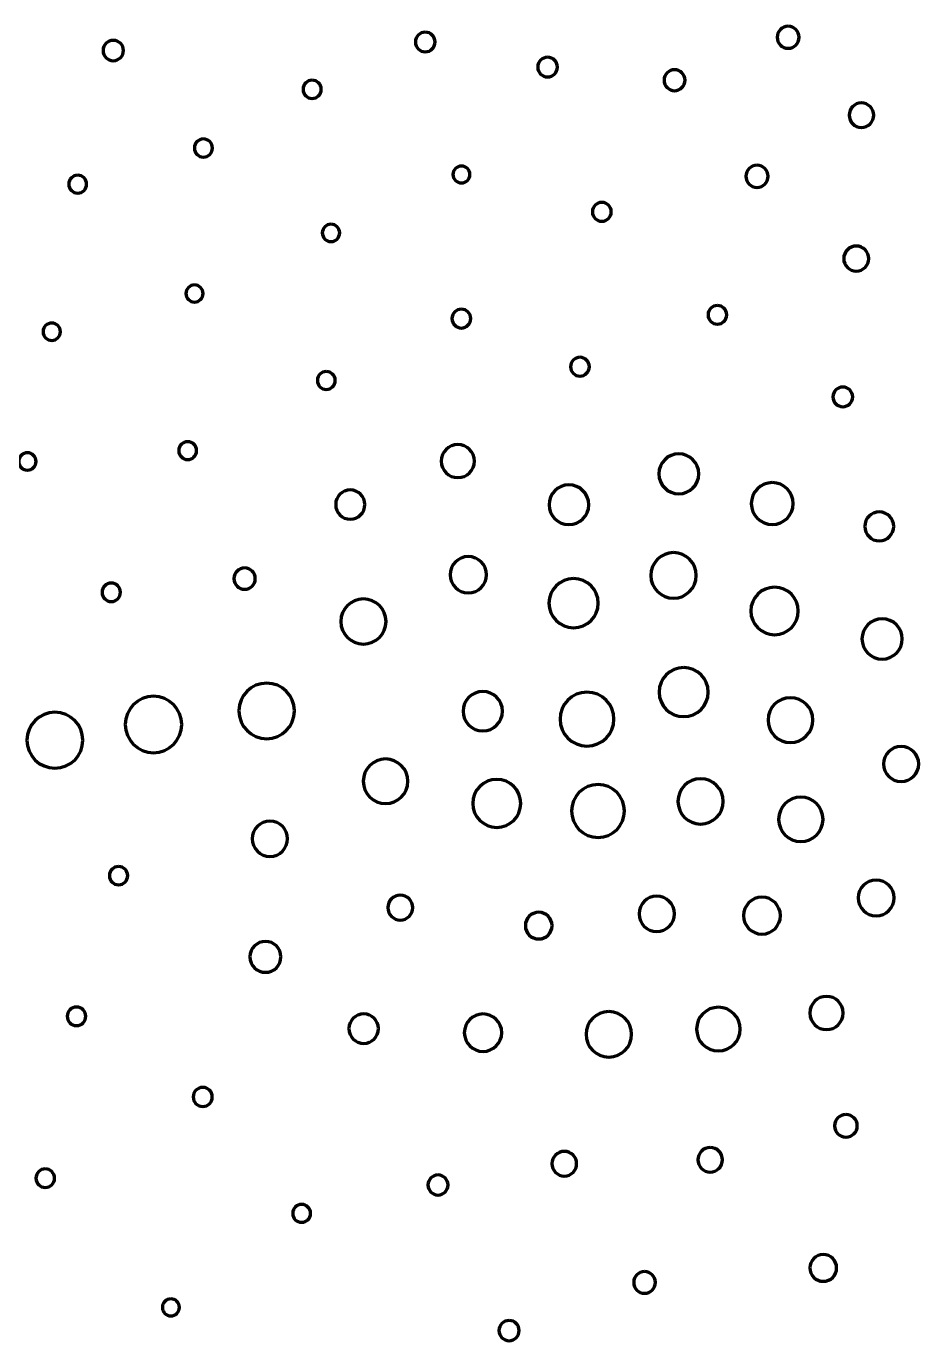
# Model space of a CAD drawing. Header units: inches. Extents: x 1318 to 1675, y 1362 to 1634.
# Drawn here: x 1471 to 1519.2, y 1507.1 to 1578.1 of the extents above; entities that cross this region are included whole.
import ezdxf

# ---------------------------------------------------------------- set-up
doc = ezdxf.new("R2010")
doc.units = ezdxf.units.IN
doc.header["$MEASUREMENT"] = 0
doc.layers.add('svg2985', color=7, linetype='Continuous')

# ---------------------------------------------------------------- blocks, each defined once
blk = doc.blocks.new('block 4')
at = {"layer": 'svg2985', "color": 7, "lineweight": 70}
for points in [[(1492.515, 1577.773), (1492.809, 1577.773), (1493.047, 1577.535), (1493.047, 1577.242), (1493.047, 1576.949), (1492.809, 1576.711), (1492.515, 1576.711), (1492.222, 1576.711), (1491.984, 1576.949), (1491.984, 1577.242), (1491.984, 1577.535), (1492.222, 1577.773), (1492.515, 1577.773)], [(1512.111, 1578.09), (1512.439, 1578.09), (1512.705, 1577.824), (1512.705, 1577.495), (1512.705, 1577.167), (1512.439, 1576.901), (1512.111, 1576.901), (1511.783, 1576.901), (1511.516, 1577.167), (1511.516, 1577.495), (1511.516, 1577.824), (1511.783, 1578.09), (1512.111, 1578.09)], [(1475.672, 1577.331), (1475.976, 1577.331), (1476.223, 1577.085), (1476.223, 1576.781), (1476.223, 1576.476), (1475.976, 1576.23), (1475.672, 1576.23), (1475.368, 1576.23), (1475.121, 1576.476), (1475.121, 1576.781), (1475.121, 1577.085), (1475.368, 1577.331), (1475.672, 1577.331)], [(1499.118, 1576.415), (1499.412, 1576.415), (1499.649, 1576.177), (1499.649, 1575.883), (1499.649, 1575.59), (1499.412, 1575.352), (1499.118, 1575.352), (1498.825, 1575.352), (1498.587, 1575.59), (1498.587, 1575.883), (1498.587, 1576.177), (1498.825, 1576.415), (1499.118, 1576.415)], [(1505.977, 1575.742), (1506.289, 1575.742), (1506.542, 1575.489), (1506.542, 1575.177), (1506.542, 1574.865), (1506.289, 1574.612), (1505.977, 1574.612), (1505.665, 1574.612), (1505.412, 1574.865), (1505.412, 1575.177), (1505.412, 1575.489), (1505.665, 1575.742), (1505.977, 1575.742)], [(1486.408, 1575.178), (1486.68, 1575.178), (1486.901, 1574.957), (1486.901, 1574.685), (1486.901, 1574.413), (1486.68, 1574.192), (1486.408, 1574.192), (1486.136, 1574.192), (1485.916, 1574.413), (1485.916, 1574.685), (1485.916, 1574.957), (1486.136, 1575.178), (1486.408, 1575.178)], [(1516.067, 1573.951), (1516.433, 1573.951), (1516.729, 1573.655), (1516.729, 1573.289), (1516.729, 1572.923), (1516.433, 1572.627), (1516.067, 1572.627), (1515.701, 1572.627), (1515.405, 1572.923), (1515.405, 1573.289), (1515.405, 1573.655), (1515.701, 1573.951), (1516.067, 1573.951)], [(1480.54, 1572.003), (1480.81, 1572.003), (1481.028, 1571.785), (1481.028, 1571.515), (1481.028, 1571.246), (1480.81, 1571.027), (1480.54, 1571.027), (1480.271, 1571.027), (1480.052, 1571.246), (1480.052, 1571.515), (1480.052, 1571.785), (1480.271, 1572.003), (1480.54, 1572.003)], [(1494.472, 1570.543), (1494.725, 1570.543), (1494.93, 1570.338), (1494.93, 1570.085), (1494.93, 1569.831), (1494.725, 1569.626), (1494.472, 1569.626), (1494.218, 1569.626), (1494.013, 1569.831), (1494.013, 1570.085), (1494.013, 1570.338), (1494.218, 1570.543), (1494.472, 1570.543)], [(1510.428, 1570.59), (1510.762, 1570.59), (1511.032, 1570.319), (1511.032, 1569.986), (1511.032, 1569.652), (1510.762, 1569.382), (1510.428, 1569.382), (1510.094, 1569.382), (1509.824, 1569.652), (1509.824, 1569.986), (1509.824, 1570.319), (1510.094, 1570.59), (1510.428, 1570.59)], [(1473.75, 1570.044), (1474.017, 1570.044), (1474.233, 1569.828), (1474.233, 1569.561), (1474.233, 1569.295), (1474.017, 1569.078), (1473.75, 1569.078), (1473.484, 1569.078), (1473.267, 1569.295), (1473.267, 1569.561), (1473.267, 1569.828), (1473.484, 1570.044), (1473.75, 1570.044)], [(1502.05, 1568.576), (1502.33, 1568.576), (1502.557, 1568.349), (1502.557, 1568.069), (1502.557, 1567.789), (1502.33, 1567.562), (1502.05, 1567.562), (1501.769, 1567.562), (1501.542, 1567.789), (1501.542, 1568.069), (1501.542, 1568.349), (1501.769, 1568.576), (1502.05, 1568.576)], [(1487.428, 1567.399), (1487.687, 1567.399), (1487.896, 1567.189), (1487.896, 1566.93), (1487.896, 1566.672), (1487.687, 1566.462), (1487.428, 1566.462), (1487.169, 1566.462), (1486.959, 1566.672), (1486.959, 1566.93), (1486.959, 1567.189), (1487.169, 1567.399), (1487.428, 1567.399)], [(1515.786, 1566.219), (1516.16, 1566.219), (1516.463, 1565.916), (1516.463, 1565.542), (1516.463, 1565.169), (1516.16, 1564.866), (1515.786, 1564.866), (1515.413, 1564.866), (1515.11, 1565.169), (1515.11, 1565.542), (1515.11, 1565.916), (1515.413, 1566.219), (1515.786, 1566.219)], [(1480.057, 1564.118), (1480.313, 1564.118), (1480.521, 1563.911), (1480.521, 1563.654), (1480.521, 1563.398), (1480.313, 1563.191), (1480.057, 1563.191), (1479.801, 1563.191), (1479.593, 1563.398), (1479.593, 1563.654), (1479.593, 1563.911), (1479.801, 1564.118), (1480.057, 1564.118)], [(1494.466, 1562.807), (1494.746, 1562.807), (1494.973, 1562.58), (1494.973, 1562.3), (1494.973, 1562.02), (1494.746, 1561.793), (1494.466, 1561.793), (1494.186, 1561.793), (1493.959, 1562.02), (1493.959, 1562.3), (1493.959, 1562.58), (1494.186, 1562.807), (1494.466, 1562.807)], [(1508.291, 1563.009), (1508.568, 1563.009), (1508.793, 1562.784), (1508.793, 1562.506), (1508.793, 1562.229), (1508.568, 1562.004), (1508.291, 1562.004), (1508.013, 1562.004), (1507.788, 1562.229), (1507.788, 1562.506), (1507.788, 1562.784), (1508.013, 1563.009), (1508.291, 1563.009)], [(1472.35, 1562.063), (1472.61, 1562.063), (1472.819, 1561.853), (1472.819, 1561.595), (1472.819, 1561.336), (1472.61, 1561.126), (1472.35, 1561.126), (1472.092, 1561.126), (1471.882, 1561.336), (1471.882, 1561.595), (1471.882, 1561.853), (1472.092, 1562.063), (1472.35, 1562.063)], [(1500.87, 1560.211), (1501.15, 1560.211), (1501.377, 1559.984), (1501.377, 1559.704), (1501.377, 1559.424), (1501.15, 1559.197), (1500.87, 1559.197), (1500.59, 1559.197), (1500.363, 1559.424), (1500.363, 1559.704), (1500.363, 1559.984), (1500.59, 1560.211), (1500.87, 1560.211)], [(1487.173, 1559.444), (1487.44, 1559.444), (1487.656, 1559.228), (1487.656, 1558.961), (1487.656, 1558.695), (1487.44, 1558.478), (1487.173, 1558.478), (1486.907, 1558.478), (1486.69, 1558.695), (1486.69, 1558.961), (1486.69, 1559.228), (1486.907, 1559.444), (1487.173, 1559.444)], [(1515.064, 1558.604), (1515.357, 1558.604), (1515.595, 1558.366), (1515.595, 1558.072), (1515.595, 1557.779), (1515.357, 1557.541), (1515.064, 1557.541), (1514.77, 1557.541), (1514.532, 1557.779), (1514.532, 1558.072), (1514.532, 1558.366), (1514.77, 1558.604), (1515.064, 1558.604)], [(1479.689, 1555.653), (1479.955, 1555.653), (1480.172, 1555.436), (1480.172, 1555.17), (1480.172, 1554.903), (1479.955, 1554.687), (1479.689, 1554.687), (1479.422, 1554.687), (1479.206, 1554.903), (1479.206, 1555.17), (1479.206, 1555.436), (1479.422, 1555.653), (1479.689, 1555.653)], [(1471.034, 1555.052), (1471.292, 1555.052), (1471.502, 1554.842), (1471.502, 1554.583), (1471.502, 1554.325), (1471.292, 1554.115), (1471.034, 1554.115), (1470.775, 1554.115), (1470.565, 1554.325), (1470.565, 1554.583), (1470.565, 1554.842), (1470.775, 1555.052), (1471.034, 1555.052)], [(1494.278, 1555.5), (1494.772, 1555.5), (1495.173, 1555.099), (1495.173, 1554.605), (1495.173, 1554.111), (1494.772, 1553.711), (1494.278, 1553.711), (1493.784, 1553.711), (1493.383, 1554.111), (1493.383, 1554.605), (1493.383, 1555.099), (1493.784, 1555.5), (1494.278, 1555.5)], [(1506.208, 1554.994), (1506.803, 1554.994), (1507.286, 1554.511), (1507.286, 1553.916), (1507.286, 1553.32), (1506.803, 1552.837), (1506.208, 1552.837), (1505.612, 1552.837), (1505.129, 1553.32), (1505.129, 1553.916), (1505.129, 1554.511), (1505.612, 1554.994), (1506.208, 1554.994)], [(1511.252, 1553.44), (1511.878, 1553.44), (1512.385, 1552.933), (1512.385, 1552.308), (1512.385, 1551.683), (1511.878, 1551.177), (1511.252, 1551.177), (1510.628, 1551.177), (1510.121, 1551.683), (1510.121, 1552.308), (1510.121, 1552.933), (1510.628, 1553.44), (1511.252, 1553.44)], [(1488.469, 1553.044), (1488.905, 1553.044), (1489.258, 1552.691), (1489.258, 1552.256), (1489.258, 1551.821), (1488.905, 1551.468), (1488.469, 1551.468), (1488.034, 1551.468), (1487.681, 1551.821), (1487.681, 1552.256), (1487.681, 1552.691), (1488.034, 1553.044), (1488.469, 1553.044)], [(1500.273, 1553.32), (1500.866, 1553.32), (1501.347, 1552.84), (1501.347, 1552.247), (1501.347, 1551.654), (1500.866, 1551.173), (1500.273, 1551.173), (1499.68, 1551.173), (1499.199, 1551.654), (1499.199, 1552.247), (1499.199, 1552.84), (1499.68, 1553.32), (1500.273, 1553.32)], [(1517.032, 1551.861), (1517.465, 1551.861), (1517.815, 1551.51), (1517.815, 1551.078), (1517.815, 1550.645), (1517.465, 1550.295), (1517.032, 1550.295), (1516.599, 1550.295), (1516.249, 1550.645), (1516.249, 1551.078), (1516.249, 1551.51), (1516.599, 1551.861), (1517.032, 1551.861)], [(1494.839, 1549.445), (1495.382, 1549.445), (1495.821, 1549.005), (1495.821, 1548.463), (1495.821, 1547.921), (1495.382, 1547.481), (1494.839, 1547.481), (1494.297, 1547.481), (1493.858, 1547.921), (1493.858, 1548.463), (1493.858, 1549.005), (1494.297, 1549.445), (1494.839, 1549.445)], [(1505.923, 1549.659), (1506.601, 1549.659), (1507.151, 1549.109), (1507.151, 1548.43), (1507.151, 1547.751), (1506.601, 1547.201), (1505.923, 1547.201), (1505.244, 1547.201), (1504.694, 1547.751), (1504.694, 1548.43), (1504.694, 1549.109), (1505.244, 1549.659), (1505.923, 1549.659)], [(1482.763, 1548.834), (1483.081, 1548.834), (1483.338, 1548.577), (1483.338, 1548.259), (1483.338, 1547.942), (1483.081, 1547.684), (1482.763, 1547.684), (1482.446, 1547.684), (1482.188, 1547.942), (1482.188, 1548.259), (1482.188, 1548.577), (1482.446, 1548.834), (1482.763, 1548.834)], [(1475.562, 1548.016), (1475.837, 1548.016), (1476.059, 1547.793), (1476.059, 1547.518), (1476.059, 1547.243), (1475.837, 1547.02), (1475.562, 1547.02), (1475.287, 1547.02), (1475.064, 1547.243), (1475.064, 1547.518), (1475.064, 1547.793), (1475.287, 1548.016), (1475.562, 1548.016)], [(1500.528, 1548.26), (1501.262, 1548.26), (1501.858, 1547.664), (1501.858, 1546.93), (1501.858, 1546.195), (1501.262, 1545.599), (1500.528, 1545.599), (1499.793, 1545.599), (1499.197, 1546.195), (1499.197, 1546.93), (1499.197, 1547.664), (1499.793, 1548.26), (1500.528, 1548.26)], [(1511.379, 1547.792), (1512.087, 1547.792), (1512.66, 1547.218), (1512.66, 1546.51), (1512.66, 1545.802), (1512.087, 1545.228), (1511.379, 1545.228), (1510.67, 1545.228), (1510.097, 1545.802), (1510.097, 1546.51), (1510.097, 1547.218), (1510.67, 1547.792), (1511.379, 1547.792)], [(1489.178, 1547.161), (1489.852, 1547.161), (1490.398, 1546.615), (1490.398, 1545.942), (1490.398, 1545.269), (1489.852, 1544.723), (1489.178, 1544.723), (1488.505, 1544.723), (1487.959, 1545.269), (1487.959, 1545.942), (1487.959, 1546.615), (1488.505, 1547.161), (1489.178, 1547.161)], [(1517.186, 1546.087), (1517.787, 1546.087), (1518.274, 1545.6), (1518.274, 1544.999), (1518.274, 1544.398), (1517.787, 1543.911), (1517.186, 1543.911), (1516.585, 1543.911), (1516.098, 1544.398), (1516.098, 1544.999), (1516.098, 1545.6), (1516.585, 1546.087), (1517.186, 1546.087)], [(1506.471, 1543.453), (1507.203, 1543.453), (1507.796, 1542.86), (1507.796, 1542.128), (1507.796, 1541.396), (1507.203, 1540.802), (1506.471, 1540.802), (1505.739, 1540.802), (1505.145, 1541.396), (1505.145, 1542.128), (1505.145, 1542.86), (1505.739, 1543.453), (1506.471, 1543.453)], [(1483.954, 1542.611), (1484.782, 1542.611), (1485.454, 1541.94), (1485.454, 1541.112), (1485.454, 1540.283), (1484.782, 1539.612), (1483.954, 1539.612), (1483.125, 1539.612), (1482.454, 1540.283), (1482.454, 1541.112), (1482.454, 1541.94), (1483.125, 1542.611), (1483.954, 1542.611)], [(1495.62, 1542.158), (1496.208, 1542.158), (1496.684, 1541.682), (1496.684, 1541.094), (1496.684, 1540.507), (1496.208, 1540.03), (1495.62, 1540.03), (1495.032, 1540.03), (1494.556, 1540.507), (1494.556, 1541.094), (1494.556, 1541.682), (1495.032, 1542.158), (1495.62, 1542.158)], [(1501.25, 1542.124), (1502.054, 1542.124), (1502.706, 1541.472), (1502.706, 1540.668), (1502.706, 1539.863), (1502.054, 1539.211), (1501.25, 1539.211), (1500.446, 1539.211), (1499.794, 1539.863), (1499.794, 1540.668), (1499.794, 1541.472), (1500.446, 1542.124), (1501.25, 1542.124)], [(1477.843, 1541.9), (1478.685, 1541.9), (1479.367, 1541.218), (1479.367, 1540.376), (1479.367, 1539.535), (1478.685, 1538.852), (1477.843, 1538.852), (1477.001, 1538.852), (1476.319, 1539.535), (1476.319, 1540.376), (1476.319, 1541.218), (1477.001, 1541.9), (1477.843, 1541.9)], [(1512.235, 1541.824), (1512.903, 1541.824), (1513.445, 1541.283), (1513.445, 1540.615), (1513.445, 1539.947), (1512.903, 1539.406), (1512.235, 1539.406), (1511.567, 1539.406), (1511.026, 1539.947), (1511.026, 1540.615), (1511.026, 1541.283), (1511.567, 1541.824), (1512.235, 1541.824)], [(1472.521, 1541.037), (1473.355, 1541.037), (1474.031, 1540.361), (1474.031, 1539.527), (1474.031, 1538.694), (1473.355, 1538.018), (1472.521, 1538.018), (1471.688, 1538.018), (1471.012, 1538.694), (1471.012, 1539.527), (1471.012, 1540.361), (1471.688, 1541.037), (1472.521, 1541.037)], [(1518.213, 1539.194), (1518.736, 1539.194), (1519.16, 1538.77), (1519.16, 1538.246), (1519.16, 1537.723), (1518.736, 1537.298), (1518.213, 1537.298), (1517.689, 1537.298), (1517.265, 1537.723), (1517.265, 1538.246), (1517.265, 1538.77), (1517.689, 1539.194), (1518.213, 1539.194)], [(1490.371, 1538.516), (1491.036, 1538.516), (1491.575, 1537.977), (1491.575, 1537.312), (1491.575, 1536.647), (1491.036, 1536.107), (1490.371, 1536.107), (1489.706, 1536.107), (1489.167, 1536.647), (1489.167, 1537.312), (1489.167, 1537.977), (1489.706, 1538.516), (1490.371, 1538.516)], [(1496.379, 1537.414), (1497.094, 1537.414), (1497.675, 1536.833), (1497.675, 1536.117), (1497.675, 1535.402), (1497.094, 1534.821), (1496.379, 1534.821), (1495.663, 1534.821), (1495.082, 1535.402), (1495.082, 1536.117), (1495.082, 1536.833), (1495.663, 1537.414), (1496.379, 1537.414)], [(1501.845, 1537.133), (1502.634, 1537.133), (1503.272, 1536.494), (1503.272, 1535.706), (1503.272, 1534.918), (1502.634, 1534.279), (1501.845, 1534.279), (1501.057, 1534.279), (1500.418, 1534.918), (1500.418, 1535.706), (1500.418, 1536.494), (1501.057, 1537.133), (1501.845, 1537.133)], [(1507.382, 1537.448), (1508.058, 1537.448), (1508.606, 1536.901), (1508.606, 1536.225), (1508.606, 1535.549), (1508.058, 1535.001), (1507.382, 1535.001), (1506.706, 1535.001), (1506.158, 1535.549), (1506.158, 1536.225), (1506.158, 1536.901), (1506.706, 1537.448), (1507.382, 1537.448)], [(1512.796, 1536.454), (1513.458, 1536.454), (1513.995, 1535.917), (1513.995, 1535.255), (1513.995, 1534.592), (1513.458, 1534.055), (1512.796, 1534.055), (1512.133, 1534.055), (1511.596, 1534.592), (1511.596, 1535.255), (1511.596, 1535.917), (1512.133, 1536.454), (1512.796, 1536.454)], [(1484.129, 1535.159), (1484.655, 1535.159), (1485.082, 1534.733), (1485.082, 1534.206), (1485.082, 1533.68), (1484.655, 1533.254), (1484.129, 1533.254), (1483.603, 1533.254), (1483.176, 1533.68), (1483.176, 1534.206), (1483.176, 1534.733), (1483.603, 1535.159), (1484.129, 1535.159)], [(1475.956, 1532.708), (1476.229, 1532.708), (1476.449, 1532.487), (1476.449, 1532.215), (1476.449, 1531.943), (1476.229, 1531.722), (1475.956, 1531.722), (1475.684, 1531.722), (1475.464, 1531.943), (1475.464, 1532.215), (1475.464, 1532.487), (1475.684, 1532.708), (1475.956, 1532.708)], [(1516.863, 1531.977), (1517.397, 1531.977), (1517.831, 1531.544), (1517.831, 1531.01), (1517.831, 1530.476), (1517.397, 1530.043), (1516.863, 1530.043), (1516.329, 1530.043), (1515.896, 1530.476), (1515.896, 1531.01), (1515.896, 1531.544), (1516.329, 1531.977), (1516.863, 1531.977)], [(1491.169, 1531.161), (1491.54, 1531.161), (1491.841, 1530.86), (1491.841, 1530.489), (1491.841, 1530.118), (1491.54, 1529.817), (1491.169, 1529.817), (1490.798, 1529.817), (1490.497, 1530.118), (1490.497, 1530.489), (1490.497, 1530.86), (1490.798, 1531.161), (1491.169, 1531.161)], [(1505.015, 1531.106), (1505.544, 1531.106), (1505.973, 1530.677), (1505.973, 1530.148), (1505.973, 1529.62), (1505.544, 1529.191), (1505.015, 1529.191), (1504.486, 1529.191), (1504.058, 1529.62), (1504.058, 1530.148), (1504.058, 1530.677), (1504.486, 1531.106), (1505.015, 1531.106)], [(1510.698, 1531.049), (1511.249, 1531.049), (1511.695, 1530.603), (1511.695, 1530.053), (1511.695, 1529.503), (1511.249, 1529.057), (1510.698, 1529.057), (1510.148, 1529.057), (1509.702, 1529.503), (1509.702, 1530.053), (1509.702, 1530.603), (1510.148, 1531.049), (1510.698, 1531.049)], [(1498.642, 1530.233), (1499.04, 1530.233), (1499.362, 1529.91), (1499.362, 1529.512), (1499.362, 1529.114), (1499.04, 1528.792), (1498.642, 1528.792), (1498.244, 1528.792), (1497.921, 1529.114), (1497.921, 1529.512), (1497.921, 1529.91), (1498.244, 1530.233), (1498.642, 1530.233)], [(1483.889, 1528.664), (1484.351, 1528.664), (1484.726, 1528.29), (1484.726, 1527.828), (1484.726, 1527.366), (1484.351, 1526.992), (1483.889, 1526.992), (1483.427, 1526.992), (1483.053, 1527.366), (1483.053, 1527.828), (1483.053, 1528.29), (1483.427, 1528.664), (1483.889, 1528.664)], [(1514.181, 1525.695), (1514.678, 1525.695), (1515.081, 1525.292), (1515.081, 1524.795), (1515.081, 1524.299), (1514.678, 1523.896), (1514.181, 1523.896), (1513.685, 1523.896), (1513.282, 1524.299), (1513.282, 1524.795), (1513.282, 1525.292), (1513.685, 1525.695), (1514.181, 1525.695)], [(1473.685, 1525.119), (1473.963, 1525.119), (1474.188, 1524.894), (1474.188, 1524.616), (1474.188, 1524.339), (1473.963, 1524.114), (1473.685, 1524.114), (1473.408, 1524.114), (1473.183, 1524.339), (1473.183, 1524.616), (1473.183, 1524.894), (1473.408, 1525.119), (1473.685, 1525.119)], [(1508.346, 1525.104), (1508.998, 1525.104), (1509.526, 1524.576), (1509.526, 1523.924), (1509.526, 1523.272), (1508.998, 1522.743), (1508.346, 1522.743), (1507.694, 1522.743), (1507.166, 1523.272), (1507.166, 1523.924), (1507.166, 1524.576), (1507.694, 1525.104), (1508.346, 1525.104)], [(1489.194, 1524.748), (1489.634, 1524.748), (1489.992, 1524.391), (1489.992, 1523.95), (1489.992, 1523.509), (1489.634, 1523.152), (1489.194, 1523.152), (1488.753, 1523.152), (1488.396, 1523.509), (1488.396, 1523.95), (1488.396, 1524.391), (1488.753, 1524.748), (1489.194, 1524.748)], [(1495.636, 1524.743), (1496.194, 1524.743), (1496.647, 1524.291), (1496.647, 1523.732), (1496.647, 1523.174), (1496.194, 1522.722), (1495.636, 1522.722), (1495.078, 1522.722), (1494.625, 1523.174), (1494.625, 1523.732), (1494.625, 1524.291), (1495.078, 1524.743), (1495.636, 1524.743)], [(1502.428, 1524.873), (1503.107, 1524.873), (1503.657, 1524.323), (1503.657, 1523.644), (1503.657, 1522.965), (1503.107, 1522.415), (1502.428, 1522.415), (1501.75, 1522.415), (1501.2, 1522.965), (1501.2, 1523.644), (1501.2, 1524.323), (1501.75, 1524.873), (1502.428, 1524.873)], [(1480.504, 1520.777), (1480.789, 1520.777), (1481.02, 1520.546), (1481.02, 1520.261), (1481.02, 1519.975), (1480.789, 1519.744), (1480.504, 1519.744), (1480.218, 1519.744), (1479.987, 1519.975), (1479.987, 1520.261), (1479.987, 1520.546), (1480.218, 1520.777), (1480.504, 1520.777)], [(1515.23, 1519.316), (1515.569, 1519.316), (1515.844, 1519.041), (1515.844, 1518.702), (1515.844, 1518.363), (1515.569, 1518.088), (1515.23, 1518.088), (1514.892, 1518.088), (1514.617, 1518.363), (1514.617, 1518.702), (1514.617, 1519.041), (1514.892, 1519.316), (1515.23, 1519.316)], [(1500.025, 1517.32), (1500.394, 1517.32), (1500.692, 1517.021), (1500.692, 1516.653), (1500.692, 1516.285), (1500.394, 1515.986), (1500.025, 1515.986), (1499.657, 1515.986), (1499.358, 1516.285), (1499.358, 1516.653), (1499.358, 1517.021), (1499.657, 1517.32), (1500.025, 1517.32)], [(1507.901, 1517.527), (1508.267, 1517.527), (1508.563, 1517.231), (1508.563, 1516.865), (1508.563, 1516.499), (1508.267, 1516.203), (1507.901, 1516.203), (1507.536, 1516.203), (1507.239, 1516.499), (1507.239, 1516.865), (1507.239, 1517.231), (1507.536, 1517.527), (1507.901, 1517.527)], [(1472, 1516.373), (1472.277, 1516.373), (1472.503, 1516.149), (1472.503, 1515.871), (1472.503, 1515.594), (1472.277, 1515.369), (1472, 1515.369), (1471.723, 1515.369), (1471.498, 1515.594), (1471.498, 1515.871), (1471.498, 1516.149), (1471.723, 1516.373), (1472, 1516.373)], [(1493.205, 1516.046), (1493.504, 1516.046), (1493.746, 1515.804), (1493.746, 1515.505), (1493.746, 1515.206), (1493.504, 1514.964), (1493.205, 1514.964), (1492.906, 1514.964), (1492.664, 1515.206), (1492.664, 1515.505), (1492.664, 1515.804), (1492.906, 1516.046), (1493.205, 1516.046)], [(1485.843, 1514.455), (1486.11, 1514.455), (1486.326, 1514.239), (1486.326, 1513.972), (1486.326, 1513.706), (1486.11, 1513.489), (1485.843, 1513.489), (1485.577, 1513.489), (1485.36, 1513.706), (1485.36, 1513.972), (1485.36, 1514.239), (1485.577, 1514.455), (1485.843, 1514.455)], [(1514.008, 1511.745), (1514.406, 1511.745), (1514.729, 1511.422), (1514.729, 1511.024), (1514.729, 1510.626), (1514.406, 1510.304), (1514.008, 1510.304), (1513.61, 1510.304), (1513.288, 1510.626), (1513.288, 1511.024), (1513.288, 1511.422), (1513.61, 1511.745), (1514.008, 1511.745)], [(1504.357, 1510.826), (1504.68, 1510.826), (1504.942, 1510.565), (1504.942, 1510.242), (1504.942, 1509.919), (1504.68, 1509.657), (1504.357, 1509.657), (1504.034, 1509.657), (1503.772, 1509.919), (1503.772, 1510.242), (1503.772, 1510.565), (1504.034, 1510.826), (1504.357, 1510.826)], [(1478.786, 1509.356), (1479.039, 1509.356), (1479.244, 1509.15), (1479.244, 1508.897), (1479.244, 1508.643), (1479.039, 1508.438), (1478.786, 1508.438), (1478.532, 1508.438), (1478.327, 1508.643), (1478.327, 1508.897), (1478.327, 1509.15), (1478.532, 1509.356), (1478.786, 1509.356)], [(1497.042, 1508.186), (1497.344, 1508.186), (1497.588, 1507.942), (1497.588, 1507.641), (1497.588, 1507.339), (1497.344, 1507.095), (1497.042, 1507.095), (1496.741, 1507.095), (1496.496, 1507.339), (1496.496, 1507.641), (1496.496, 1507.942), (1496.741, 1508.186), (1497.042, 1508.186)]]:
    blk.add_open_spline(points, degree=3, knots=[0, 0, 0, 0, 1, 1, 1, 2, 2, 2, 3, 3, 3, 4, 4, 4, 4], dxfattribs=at)
blk = doc.blocks.new('block 3')
at = {"layer": 'svg2985'}
blk.add_blockref('block 4', (0, 0), dxfattribs=at)

msp = doc.modelspace()

# ---------------------------------------------------------------- block references
at = {"layer": 'svg2985'}
msp.add_blockref('block 3', (0, 0), dxfattribs=at)

doc.saveas('drawing.dxf')
